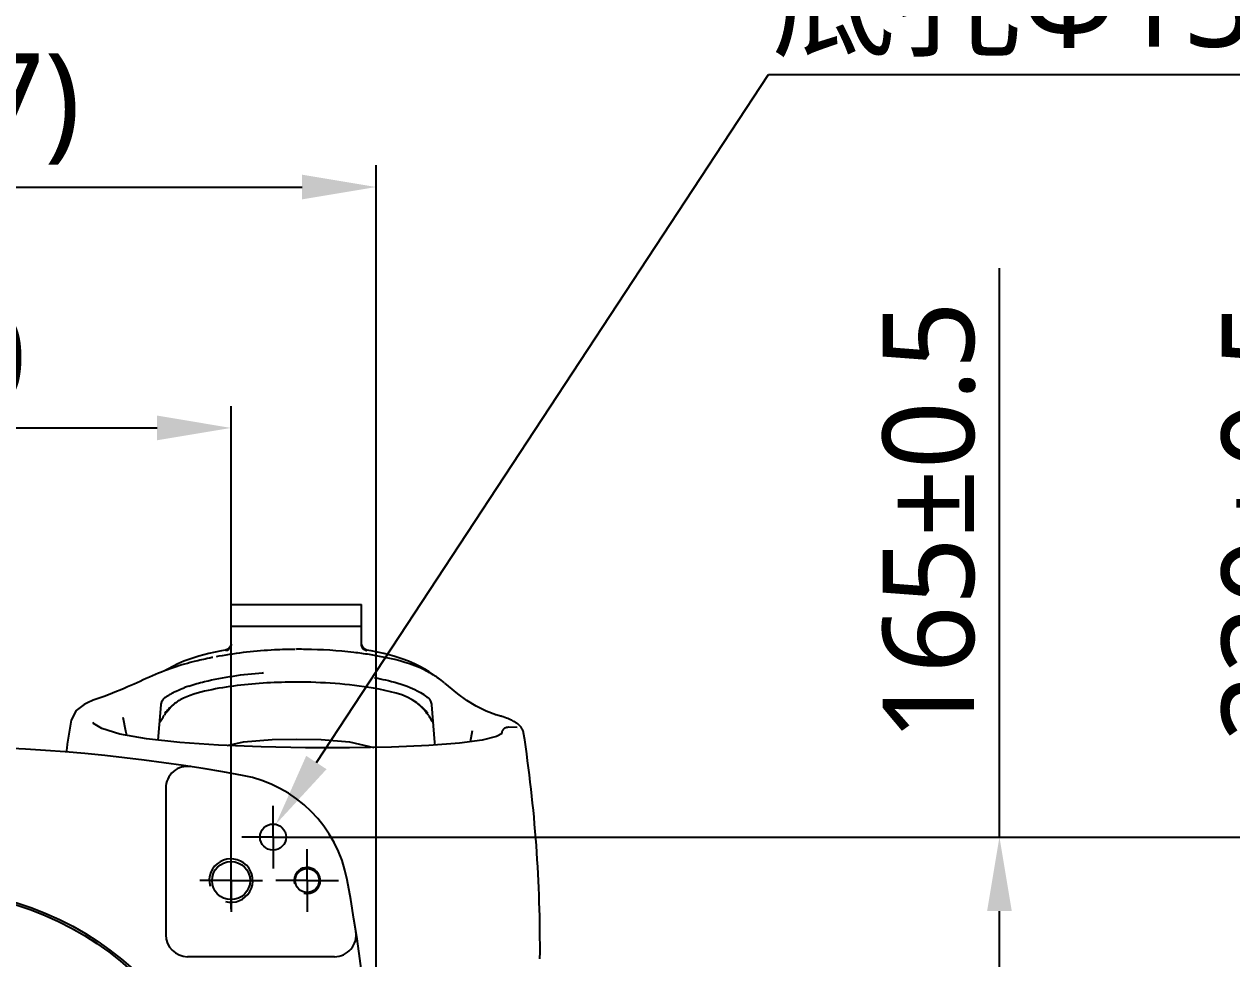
# Model space of a CAD drawing. Header units: millimetres. Extents: x 7426 to 8737, y 124 to 421.
# Drawn here: x 8011.5 to 8039.25, y 375.48 to 396.97 of the extents above; entities that cross this region are included whole.
import ezdxf
from ezdxf import colors
from ezdxf.entities.mleader import LeaderData, LeaderLine
from ezdxf.math import Vec2, Vec3

# ---------------------------------------------------------------- set-up
doc = ezdxf.new("R2010")
doc.units = ezdxf.units.MM
for name, color, linetype in [('外形图', 7, 'Continuous'), ('多重引线', 7, 'Continuous'), ('尺寸标注', 7, 'Continuous')]:
    doc.layers.add(name, color=color, linetype=linetype)
doc.styles.add('微软雅黑', font='msyh.ttc')
doc.dimstyles.new('尺寸标注_1_20比例', dxfattribs={"dimtxt": 2.1, "dimasz": 1.7, "dimexe": 0.5, "dimexo": 0.4, "dimgap": 0.5, "dimtad": 1, "dimdec": 1, "dimlfac": 20, "dimdsep": 46, "dimtxsty": '微软雅黑', "dimcen": 0.09, "dimadec": 0, "dimazin": 0, "dimtp": 0.01, "dimtm": 0.01, "dimtfac": 1, "dimtdec": 1, "dimtofl": 0, "dimtmove": 0, "dimatfit": 3, "dimfxl": 1, "dimtolj": 1, "dimarcsym": 0})

# ---------------------------------------------------------------- blocks, each defined once
blk = doc.blocks.new('*D1231')
at = {"layer": 'Defpoints', "color": 0}
for p in [(8016.25, 387.689), (8002.25, 376.159), (8016.25, 376.225)]:
    blk.add_point(p, dxfattribs=at)
at = {"layer": '尺寸标注', "color": 0, "linetype": 'Continuous', "lineweight": -2}
for p, q in [((8002.25, 376.559), (8002.25, 388.189)), ((8016.25, 376.625), (8016.25, 388.189)), ((8003.95, 387.689), (8014.55, 387.689))]:
    blk.add_line(p, q, dxfattribs=at)
at = {"layer": '尺寸标注', "color": 0}
for points in [[(8003.95, 387.973), (8003.95, 387.406), (8002.25, 387.689)], [(8014.55, 387.406), (8014.55, 387.973), (8016.25, 387.689)]]:
    blk.add_solid(points, dxfattribs=at)
at = {"layer": '尺寸标注', "color": 0, "insert": (8009.22, 390.36), "char_height": 2.1, "attachment_point": 2, "style": '微软雅黑'}
blk.add_mtext('\\A1;\\A1;280', dxfattribs=at)
blk = doc.blocks.new('*D1232')
at = {"layer": 'Defpoints', "color": 0}
for p in [(8019.584, 393.228), (7997.349, 375.657), (8019.584, 370.032)]:
    blk.add_point(p, dxfattribs=at)
at = {"layer": '尺寸标注', "color": 0, "linetype": 'Continuous', "lineweight": -2}
for p, q in [((7997.349, 376.057), (7997.349, 393.728)), ((8019.584, 370.432), (8019.584, 393.728)), ((7999.049, 393.228), (8017.884, 393.228))]:
    blk.add_line(p, q, dxfattribs=at)
at = {"layer": '尺寸标注', "color": 0}
for points in [[(7999.049, 393.511), (7999.049, 392.944), (7997.349, 393.228)], [(8017.884, 392.944), (8017.884, 393.511), (8019.584, 393.228)]]:
    blk.add_solid(points, dxfattribs=at)
at = {"layer": '尺寸标注', "color": 0, "insert": (8008.467, 396.305), "char_height": 2.1, "attachment_point": 2, "style": '微软雅黑'}
blk.add_mtext('\\A1;({\\A1;444.7)}', dxfattribs=at)
blk = doc.blocks.new('*D1238')
at = {"layer": 'Defpoints', "color": 0}
for p in [(8017.352, 378.282), (8033.909, 378.282), (8016.25, 370.032)]:
    blk.add_point(p, dxfattribs=at)
at = {"layer": '尺寸标注', "color": 0, "linetype": 'Continuous', "lineweight": -2}
for p, q in [((8033.909, 378.282), (8033.909, 391.365)), ((8017.752, 378.282), (8034.409, 378.282)), ((8033.909, 371.732), (8033.909, 376.582)), ((8016.65, 370.032), (8034.409, 370.032))]:
    blk.add_line(p, q, dxfattribs=at)
at = {"layer": '尺寸标注', "color": 0}
for points in [[(8034.192, 376.582), (8033.625, 376.582), (8033.909, 378.282)], [(8033.625, 371.732), (8034.192, 371.732), (8033.909, 370.032)]]:
    blk.add_solid(points, dxfattribs=at)
at = {"layer": '尺寸标注', "color": 0, "insert": (8031.226, 380.482), "char_height": 2.1, "attachment_point": 1, "rotation": 90, "style": '微软雅黑'}
blk.add_mtext('\\A1;\\A1;165{\\C256;±0.5}', dxfattribs=at)
blk = doc.blocks.new('*D1239')
at = {"layer": 'Defpoints', "color": 0}
for p in [(8017.229, 378.282), (8017.215, 361.782), (8041.687, 361.782)]:
    blk.add_point(p, dxfattribs=at)
at = {"layer": '尺寸标注', "color": 0, "linetype": 'Continuous', "lineweight": -2}
for p, q in [((8041.687, 378.282), (8041.687, 391.458)), ((8017.629, 378.282), (8042.187, 378.282)), ((8041.687, 376.582), (8041.687, 363.482)), ((8017.615, 361.782), (8042.187, 361.782))]:
    blk.add_line(p, q, dxfattribs=at)
at = {"layer": '尺寸标注', "color": 0}
for points in [[(8041.971, 376.582), (8041.404, 376.582), (8041.687, 378.282)], [(8041.404, 363.482), (8041.971, 363.482), (8041.687, 361.782)]]:
    blk.add_solid(points, dxfattribs=at)
at = {"layer": '尺寸标注', "color": 0, "insert": (8039.015, 380.482), "char_height": 2.1, "attachment_point": 1, "rotation": 90, "style": '微软雅黑'}
blk.add_mtext('\\A1;\\A1;330{\\C256;±0.5}', dxfattribs=at)

msp = doc.modelspace()

# ---------------------------------------------------------------- linework, layer by layer
at = {"layer": '外形图', "color": 0, "linetype": 'Continuous'}
for p, q in [((8016.2497, 382.7109), (8016.2497, 383.6325)), ((8016.2497, 383.6325), (8019.2498, 383.6325)), ((8019.2498, 382.7109), (8019.2498, 383.6325)), ((8016.2497, 383.1325), (8019.2498, 383.1325)), ((8015.7367, 382.5), (8015.5061, 382.439)), ((8016.0327, 382.5632), (8015.7367, 382.5)), ((8016.1671, 382.5873), (8016.0327, 382.5632)), ((8016.1933, 382.6106), (8016.1255, 382.58)), ((8016.1255, 382.58), (8016.136, 382.5819)), ((8016.1329, 382.5812), (8016.1255, 382.58)), ((8016.138, 382.582), (8016.1329, 382.5812)), ((8016.1473, 382.569), (8016.1432, 382.5678)), ((8016.2386, 382.6711), (8016.1933, 382.6106)), ((8016.2497, 382.7278), (8016.2386, 382.6711)), ((8019.261, 382.6709), (8019.253, 382.7116)), ((8019.3685, 382.5809), (8019.3169, 382.5892)), ((8019.3602, 382.5825), (8019.374, 382.58)), ((8019.4669, 382.5632), (8019.3647, 382.5815)), ((8019.374, 382.58), (8019.3685, 382.5809)), ((8015.5061, 382.439), (8015.3233, 382.381)), ((8015.4008, 382.3162), (8015.3741, 382.3096)), ((8016.9752, 382.0617), (8016.9943, 382.063)), ((8016.9943, 382.063), (8016.9945, 382.0631)), ((8019.5486, 381.9464), (8019.5495, 381.9462)), ((8019.5495, 381.9462), (8019.5631, 381.9438)), ((8020.802, 382.0837), (8020.7004, 382.1447)), ((8020.8973, 382.0213), (8020.802, 382.0837)), ((8020.9882, 381.957), (8020.8973, 382.0213)), ((8021.0763, 381.8902), (8020.9882, 381.957)), ((8014.9914, 381.6386), (8015.0034, 381.6441)), ((8021.1573, 381.8249), (8021.0763, 381.8902)), ((8021.2455, 381.7531), (8021.1598, 381.8233)), ((8012.9514, 381.3691), (8012.874, 381.3278)), ((8013.0842, 381.4278), (8012.9514, 381.3691)), ((8013.1478, 381.4518), (8013.0842, 381.4278)), ((8013.3355, 381.517), (8013.1469, 381.4515)), ((8013.1478, 381.4518), (8013.1469, 381.4515)), ((8013.4342, 381.5534), (8013.3355, 381.517)), ((8014.7199, 381.4838), (8014.7163, 381.4811)), ((8014.7173, 381.4818), (8014.7179, 381.4822)), ((8014.7181, 381.4822), (8014.7215, 381.4849)), ((8020.8071, 381.4539), (8020.8361, 381.407)), ((8020.8071, 381.4539), (8020.8113, 381.4485)), ((8020.8361, 381.407), (8020.857, 381.3386)), ((8012.8739, 381.3279), (8012.8723, 381.3269)), ((8014.5761, 380.5135), (8014.6405, 381.3224)), ((8020.857, 381.3386), (8020.859, 381.3225)), ((8022.3334, 381.0926), (8022.1115, 381.175)), ((8022.3621, 381.0843), (8022.3312, 381.0933)), ((8012.5721, 380.9725), (8012.5719, 380.9714)), ((8013.07, 380.9187), (8013.0699, 380.9181)), ((8013.8283, 380.7204), (8013.7708, 381.0342)), ((8013.7708, 381.0342), (8013.7708, 381.0342)), ((8022.543, 381.0317), (8022.5074, 381.0434)), ((8022.5774, 381.0195), (8022.543, 381.0317)), ((8022.6103, 381.007), (8022.5774, 381.0195)), ((8022.6254, 380.8135), (8022.8289, 380.8081)), ((8022.8191, 380.8977), (8022.7984, 380.9119)), ((8022.8384, 380.8834), (8022.8191, 380.8977)), ((8022.8562, 380.8689), (8022.8384, 380.8834)), ((8013.8582, 380.6228), (8013.8283, 380.7204)), ((8021.7876, 380.7276), (8021.7472, 380.4732)), ((8021.7876, 380.7276), (8021.7877, 380.728)), ((8022.4769, 380.6639), (8022.3472, 380.5946)), ((8022.9725, 380.6872), (8022.9727, 380.686)), ((8022.9737, 380.6798), (8022.9727, 380.686)), ((8022.9738, 380.6793), (8022.9737, 380.6797)), ((8014.7497, 379.4084), (8014.7497, 376.0324)), ((8018.6256, 375.5324), (8015.2497, 375.5324))]:
    msp.add_line(p, q, dxfattribs=at)
at = {"layer": '外形图', "color": 0}
for p, q in [((8017.2153, 378.2825), (8017.2153, 379.0032)), ((8017.2153, 378.2825), (8016.4945, 378.2825)), ((8017.2012, 378.2825), (8017.936, 378.2825)), ((8017.2153, 378.2931), (8017.2153, 377.5618)), ((8016.2497, 377.2825), (8016.2497, 378.0032)), ((8017.9998, 377.2825), (8017.9998, 378.0032)), ((8016.2497, 377.2825), (8015.529, 377.2825)), ((8016.2497, 377.2825), (8016.2497, 376.5617)), ((8016.2497, 377.2825), (8016.9705, 377.2825)), ((8017.9998, 377.2825), (8017.279, 377.2825)), ((8017.9998, 377.2825), (8017.9998, 376.5617)), ((8017.9998, 377.2825), (8018.7205, 377.2825))]:
    msp.add_line(p, q, dxfattribs=at)
at = {"layer": '外形图', "color": 0, "linetype": 'Continuous'}
for points in [[(8016.2497, 382.7109), (8016.2496, 382.7049), (8016.2409, 382.6601), (8016.2207, 382.6223), (8016.1928, 382.5934), (8016.1643, 382.5757), (8016.1473, 382.569)], [(8019.2628, 382.6497), (8019.2504, 382.6971), (8019.2498, 382.7109)], [(8019.374, 382.58), (8019.3064, 382.6104), (8019.261, 382.6709)], [(8019.3564, 382.5678), (8019.3566, 382.5677), (8019.3468, 382.5709), (8019.319, 382.5846), (8019.2874, 382.6116), (8019.2628, 382.6497)], [(8020.7004, 382.1447), (8020.5907, 382.2045), (8020.4689, 382.264), (8020.3318, 382.323), (8020.1763, 382.381), (8019.9935, 382.4389), (8019.7629, 382.5), (8019.4669, 382.5632)], [(8015.3741, 382.3096), (8015.3103, 382.2932), (8015.2457, 382.2761), (8015.1808, 382.2581), (8015.1158, 382.2393), (8015.0509, 382.2196), (8014.9858, 382.1989), (8014.9202, 382.1771), (8014.854, 382.1542), (8014.7871, 382.1299), (8014.7193, 382.1043), (8014.6507, 382.0772), (8014.5814, 382.0488), (8014.5119, 382.0192)], [(8015.3233, 382.381), (8015.1678, 382.323), (8015.0307, 382.264), (8014.9089, 382.2046), (8014.7992, 382.1448), (8014.7529, 382.117)], [(8014.3027, 381.9259), (8014.2328, 381.8942), (8014.1625, 381.8624), (8014.0917, 381.8306), (8014.0202, 381.7988), (8013.9468, 381.7666), (8013.8704, 381.7335), (8013.7899, 381.6991), (8013.7055, 381.6634)], [(8014.5119, 382.0192), (8014.4421, 381.9886), (8014.3724, 381.9575), (8014.3027, 381.9259)], [(8013.7055, 381.6634), (8013.618, 381.6269), (8013.5278, 381.5901), (8013.4342, 381.5534)], [(8014.7181, 381.4823), (8014.7283, 381.4896), (8014.7424, 381.4994), (8014.7569, 381.5092), (8014.7717, 381.519), (8014.787, 381.5288), (8014.8027, 381.5386), (8014.8188, 381.5484), (8014.8354, 381.5583), (8014.8526, 381.5682), (8014.8704, 381.5781), (8014.8887, 381.5881), (8014.9078, 381.5981), (8014.9275, 381.6082), (8014.948, 381.6183), (8014.9693, 381.6284), (8014.9914, 381.6386)], [(8022.1115, 381.175), (8021.8811, 381.2887), (8021.6669, 381.4225), (8021.4601, 381.5768), (8021.2455, 381.7531)], [(8014.6405, 381.3224), (8014.6425, 381.339), (8014.6658, 381.4119)], [(8014.6658, 381.4119), (8014.6971, 381.4597), (8014.7154, 381.4793), (8014.7212, 381.4845)], [(8012.8723, 381.3269), (8012.6919, 381.1895), (8012.5719, 380.9714)], [(8020.859, 381.3225), (8020.9281, 380.4539), (8020.9316, 380.3954)], [(8022.4571, 381.0584), (8022.4454, 381.0616), (8022.3621, 381.0843)], [(8022.3472, 380.5946), (8022.0224, 380.5113), (8021.5033, 380.4394), (8020.799, 380.3852), (8019.9396, 380.3504), (8018.9748, 380.3347), (8017.9594, 380.3371), (8016.9408, 380.3576), (8015.9647, 380.3974), (8015.0737, 380.4587), (8014.3058, 380.5433), (8013.6955, 380.6517), (8013.278, 380.7785), (8013.0867, 380.8933), (8013.0699, 380.9185)], [(8022.5074, 381.0434), (8022.4705, 381.0545), (8022.4571, 381.0584)], [(8022.7984, 380.9119), (8022.7761, 380.9261), (8022.7524, 380.94), (8022.727, 380.9538), (8022.7002, 380.9675), (8022.6717, 380.9809), (8022.6418, 380.9941), (8022.6103, 381.007)], [(8022.943, 380.7672), (8022.9343, 380.7818), (8022.9245, 380.7962), (8022.9136, 380.8106), (8022.9013, 380.8252), (8022.8877, 380.8398), (8022.8726, 380.8544), (8022.8562, 380.8689)], [(8016.1599, 380.3895), (8016.5381, 380.475), (8017.1933, 380.5244), (8017.7499, 380.5308)], [(8017.7498, 380.5308), (8018.3197, 380.5239), (8018.9747, 380.4732), (8019.5349, 380.3438)], [(8022.9725, 380.6872), (8022.9686, 380.7043), (8022.9638, 380.7204), (8022.9578, 380.7366), (8022.9509, 380.7522), (8022.943, 380.7672)]]:
    msp.add_lwpolyline(points, dxfattribs=at)
for centre, radius in [((8017.2153, 378.2825), 0.3), ((8016.2497, 377.2825), 0.4375), ((8017.9998, 377.2825), 0.275), ((8009.2496, 370.0324), 7.0501), ((8009.2496, 370.0324), 7.0001)]:
    msp.add_circle(centre, radius, dxfattribs=at)
for centre, radius, start, end in [((8017.0036, 377.6305), 5.0269, 99.57844, 99.93787), ((8017.5889, 373.7102), 8.9897, 99.01781, 99.28789), ((8017.3563, 375.558), 7.1291, 99.45623, 99.6021), ((8017.8248, 372.1296), 10.4694, 90.287, 90.41068), ((8017.8249, 372.0882), 10.5107, 89.27212, 90.28628), ((8018.2574, 376.2386), 6.4391, 80.38949, 80.54933), ((8018.3751, 376.9322), 5.7355, 80.1094, 80.39147), ((8017.7496, 372.8366), 9.7663, 101.84908, 103.9161), ((8017.4456, 374.3111), 8.2608, 101.27434, 101.88562), ((8017.4524, 374.2509), 8.3212, 100.27596, 100.67757), ((8019.5617, 379.8228), 2.5641, 63.18235, 66.25636), ((8019.6294, 379.9579), 2.413, 60.64473, 63.17053), ((8019.6476, 379.991), 2.3752, 59.56451, 60.6363), ((8019.6451, 379.9867), 2.3802, 58.12684, 59.5644), ((8019.6644, 380.0162), 2.3449, 57.02813, 57.75396), ((8019.6485, 379.9918), 2.374, 56.23587, 57.027), ((8019.6519, 379.9956), 2.3689, 53.61901, 56.25342), ((8016.1625, 379.138), 2.7611, 108.56446, 111.03199), ((8015.6656, 380.498), 1.1083, 126.91345, 131.25969), ((8019.8502, 380.5189), 1.0819, 51.03059, 54.54225), ((8019.7989, 380.4577), 1.1617, 44.94143, 50.96096), ((8019.6708, 380.0114), 1.8459, 59.35145, 60.63199), ((8019.6956, 380.0532), 1.7973, 53.75117, 59.35436), ((8019.8706, 380.4432), 1.3823, 48.47089, 50.87359), ((8016.0127, 380.1802), 1.5799, 141.5412, 145.11357), ((8015.874, 380.2229), 1.4595, 138.08266, 142.05208), ((8015.8012, 380.287), 1.3625, 137.56001, 138.04065), ((8019.6693, 380.3286), 1.3447, 39.3093, 44.93401), ((8019.6794, 380.2694), 1.3883, 39.65364, 43.53853), ((8019.4967, 380.1871), 1.5679, 34.26517, 39.31547), ((8019.5859, 380.191), 1.5103, 37.98715, 39.68256), ((8044.6494, 375.7452), 32.5004, 170.74434, 172.05981), ((7990.8501, 375.7452), 32.5004, 359.53679, 8.73221), ((8009.2496, 340.3662), 40.0005, 79.53729, 100.46271), ((8015.2497, 379.4084), 0.5, 81.26302, 180), ((8015.9688, 376.7515), 3, 10.46271, 79.53729), ((8016.2497, 377.2825), 0.5, 255, 195), ((8017.9998, 377.2825), 0.3, 255, 195), ((7979.5835, 370.0324), 40.0005, 349.53729, 10.46271), ((8018.6256, 376.0324), 0.5, 270, 8.73701), ((8015.2497, 376.0324), 0.5, 180, 270)]:
    msp.add_arc(centre, radius, start, end, dxfattribs=at)
for points, knots in [([(8017.7265, 382.5985), (8017.5679, 382.5973), (8016.9792, 382.5788), (8016.3915, 382.5155), (8015.968, 382.4387)], [0, 0, 0, 0, 0.2692392, 1, 1, 1, 1]), ([(8019.4301, 382.4774), (8019.3116, 382.4961), (8018.8235, 382.5622), (8018.3308, 382.5934), (8017.9584, 382.5981)], [0, 0, 0, 0, 0.2436668, 1, 1, 1, 1]), ([(8020.5941, 382.1698), (8020.5154, 382.2045), (8020.1392, 382.3478), (8019.7422, 382.428), (8019.4301, 382.4774)], [0, 0, 0, 0, 0.2139496, 1, 1, 1, 1]), ([(8015.2834, 381.7554), (8015.4003, 381.7948), (8015.9537, 381.9464), (8016.5247, 382.0255), (8016.973, 382.0616)], [0, 0, 0, 0, 0.2152553, 1, 1, 1, 1]), ([(8019.5651, 381.9435), (8019.6423, 381.9291), (8019.9135, 381.8732), (8020.1827, 381.7994), (8020.3658, 381.7225)], [0, 0, 0, 0, 0.2833002, 1, 1, 1, 1]), ([(8017.7498, 381.8444), (8017.2965, 381.8448), (8016.6141, 381.8068), (8015.7222, 381.6664), (8015.2766, 381.5461), (8015.08, 381.4349)], [0, 0, 0, 0, 0.5003428, 0.7505736, 1, 1, 1, 1])]:
    msp.add_open_spline(points, degree=3, knots=knots, dxfattribs=at)
for points in [[(8015.0034, 381.6441), (8015.0589, 381.6688), (8015.1149, 381.6926), (8015.1717, 381.7144)], [(8019.5267, 381.7027), (8018.9413, 381.8048), (8018.3439, 381.8449), (8017.7498, 381.8444)], [(8020.5217, 381.3698), (8020.2376, 381.5738), (8019.8712, 381.6426), (8019.5267, 381.7027)], [(8020.3658, 381.7225), (8020.4377, 381.6923), (8020.5081, 381.6583), (8020.576, 381.6201)], [(8014.9778, 381.3698), (8014.9116, 381.3222), (8014.8507, 381.2666), (8014.7957, 381.2065)], [(8015.08, 381.4349), (8015.0448, 381.415), (8015.0106, 381.3933), (8014.9778, 381.3698)], [(8020.6858, 381.2258), (8020.6356, 381.2785), (8020.5808, 381.3273), (8020.5217, 381.3698)], [(8020.7583, 381.5026), (8020.7768, 381.489), (8020.7929, 381.472), (8020.8071, 381.4539)], [(8014.6065, 380.904), (8014.6399, 380.9659), (8014.6765, 381.0262), (8014.7167, 381.0839)], [(8014.7756, 381.1628), (8014.8236, 381.2233), (8014.8766, 381.2803), (8014.9347, 381.3312)], [(8020.7924, 381.0698), (8020.8291, 381.0162), (8020.8626, 380.9604), (8020.8934, 380.9032)], [(8022.5424, 380.7908), (8022.5669, 380.8059), (8022.5969, 380.8143), (8022.6256, 380.8136)], [(8022.4717, 380.6636), (8022.4717, 380.7121), (8022.5011, 380.7654), (8022.5424, 380.7908)]]:
    msp.add_open_spline(points, degree=3, dxfattribs=at)

# ---------------------------------------------------------------- dimensions: what is measured, and where the dimension line sits
at = {"layer": '尺寸标注', "color": 0, "linetype": 'Continuous'}
dim = msp.add_linear_dim(base=(8019.584, 393.2276), p1=(7997.3495, 375.6574), p2=(8019.584, 370.0324), text='({\\A1;444.7)}', dimstyle='尺寸标注_1_20比例', override={"dimtxsty": '微软雅黑'}, dxfattribs=at)
dim.commit()
dim.dimension.update_dxf_attribs({"geometry": '*D1232', "text_midpoint": (8008.4667, 393.2276), "dimtype": 160})
for base, p1, p2, angle, text, picture, middle in [((8033.9087, 378.2825), (8016.2497, 370.0324), (8017.352, 378.2825), 90, '\\A1;165{\\C256;±0.5}', '*D1238', (8033.9087, 385.6735)), ((8041.6873, 361.7823), (8017.2293, 378.2825), (8017.2153, 361.7823), 270, '\\A1;330{\\C256;±0.5}', '*D1239', (8041.6873, 385.7203))]:
    dim = msp.add_linear_dim(base=base, p1=p1, p2=p2, angle=angle, text=text, dimstyle='尺寸标注_1_20比例', override={"dimtxsty": '微软雅黑'}, dxfattribs=at)
    dim.commit()
    dim.dimension.update_dxf_attribs({"geometry": picture, "text_midpoint": middle, "dimtype": 160})
dim = msp.add_linear_dim(base=(8016.2497, 387.6895), p1=(8002.2496, 376.1588), p2=(8016.2497, 376.2253), text='\\A1;280', dimstyle='尺寸标注_1_20比例', dxfattribs=at)
dim.commit()
dim.dimension.update_dxf_attribs({"geometry": '*D1231', "text_midpoint": (8009.2202, 387.6895), "dimtype": 160})

# ---------------------------------------------------------------- leaders
at = {"layer": '多重引线'}
ml = msp.add_multileader_mtext('Standard', dxfattribs=at)
ml.set_content('{\\A1;2×\\C256;Φ\\C0;12 H8(\\C7;{\\H0.7x;\\S+0.027^  0;}\\C0;)\\P\\C7;底孔Φ13深度12}', style='微软雅黑')
ml.set_leader_properties()
ml.build(insert=Vec2(0, 0))
ml.multileader.update_dxf_attribs({"text_left_attachment_type": 5, "text_right_attachment_type": 5, "dogleg_length": 1, "arrow_head_size": 1.7})
ctx = ml.context
ctx.base_point, ctx.char_height, ctx.arrow_head_size, ctx.landing_gap_size, ctx.plane_origin = Vec3(8028.6038, 395.8159), 2.1, 1.7, 0.075, Vec3(8017.4865, 379.0977)
ctx.left_attachment, ctx.right_attachment = 5, 5
notes = []
notes.append((ctx, [(0, (1, 1, 0), (8028.6038, 395.8159), (1, 0), 0, [(0, [(8017.2776, 378.5759)], 0, [])])]))
ctx.mtext.insert, ctx.mtext.flow_direction = Vec3(8028.6788, 402.7804), 5
for ctx, leaders in notes:
    for number, flags, end, landing, length, lines in leaders:
        leader = LeaderData()
        leader.index, (leader.has_last_leader_line, leader.has_dogleg_vector, leader.attachment_direction) = number, flags
        leader.last_leader_point, leader.dogleg_vector, leader.dogleg_length = Vec3(end), Vec3(landing), length
        for number, points, colour, breaks in lines:
            line = LeaderLine()
            line.index, line.vertices, line.color, line.breaks = number, Vec3.list(points), colors.encode_raw_color(colour), breaks
            leader.lines.append(line)
        ctx.leaders.append(leader)

doc.saveas('drawing.dxf')
